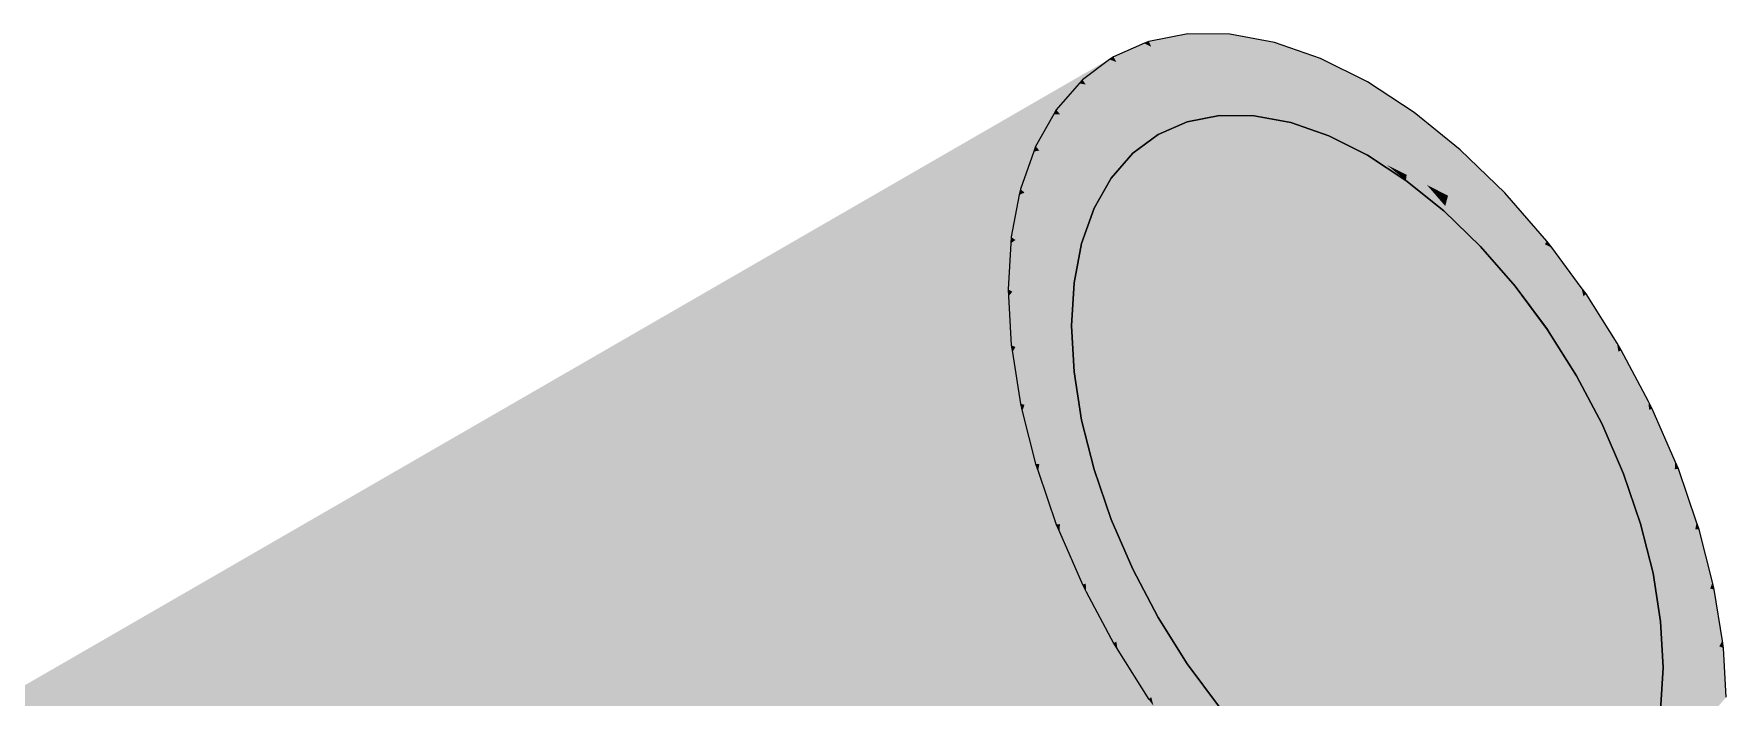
# Model space of a CAD drawing. Extents: x 0 to 1682, y 0 to 1188.
# Drawn here: x 1518.4 to 1603.4, y 832.7 to 866 of the extents above; entities that cross this region are included whole.
import ezdxf

# ---------------------------------------------------------------- set-up
doc = ezdxf.new("R2010")
doc.units = 0
doc.layers.add('SOMBRA', color=8, linetype='CONTINUOUS')
doc.layers.add('VISIBLE', color=7, linetype='CONTINUOUS')

msp = doc.modelspace()

# ---------------------------------------------------------------- linework, layer by layer
at = {"layer": 'SOMBRA', "color": 254}
for points in [[(1576.3271, 866.0357), (1574.366, 865.6549), (1008.6806, 539.0562)], [(1010.6417, 539.4371), (1576.3271, 866.0357), (1008.6806, 539.0562)], [(1578.4425, 866.019), (1576.3271, 866.0357), (1010.6417, 539.4371)], [(1012.757, 539.4203), (1578.4425, 866.019), (1010.6417, 539.4371)], [(1580.6759, 865.6049), (1578.4425, 866.019), (1012.757, 539.4203)], [(1006.7178, 538.1442), (1572.5927, 864.883), (1503.47, 824.9443)], [(1006.7178, 538.1442), (1006.9073, 538.2843), (1572.5927, 864.883)], [(1505.2186, 825.7633), (1572.5927, 864.883), (1006.9073, 538.2843)], [(1008.4645, 538.9622), (1574.366, 865.6549), (1505.2186, 825.7633)], [(1008.4645, 538.9622), (1008.6806, 539.0562), (1574.366, 865.6549)], [(1014.9905, 539.0063), (1580.6759, 865.6049), (1012.757, 539.4203)], [(1582.9892, 864.8007), (1580.6759, 865.6049), (1014.9905, 539.0063)], [(1503.47, 824.9443), (1572.5927, 864.883), (1572.4032, 864.7429)], [(1505.2186, 825.7633), (1574.366, 865.6549), (1574.1499, 865.5608)], [(1505.2186, 825.7633), (1574.1499, 865.5608), (1572.5927, 864.883)], [(1017.3037, 538.202), (1582.9892, 864.8007), (1014.9905, 539.0063)], [(1585.3427, 863.62), (1582.9892, 864.8007), (1017.3037, 538.202)], [(1503.47, 824.9443), (1572.4032, 864.7429), (1571.0376, 863.7332)], [(1005.1925, 536.9508), (1571.0376, 863.7332), (1501.9446, 823.7508)], [(1005.1925, 536.9508), (1005.3522, 537.1346), (1571.0376, 863.7332)], [(1503.47, 824.9443), (1571.0376, 863.7332), (1005.3522, 537.1346)], [(1019.6573, 537.0213), (1585.3427, 863.62), (1017.3037, 538.202)], [(1587.6963, 862.083), (1585.3427, 863.62), (1019.6573, 537.0213)], [(1501.9446, 823.7508), (1571.0376, 863.7332), (1570.8779, 863.5494)], [(1501.9446, 823.7508), (1570.8779, 863.5494), (1569.7272, 862.2253)], [(1003.9147, 535.4024), (1569.7272, 862.2253), (1500.6666, 822.2022)], [(1003.9147, 535.4024), (1004.0418, 535.6266), (1569.7272, 862.2253)], [(1501.9446, 823.7508), (1569.7272, 862.2253), (1004.0418, 535.6266)], [(1022.0108, 535.4844), (1587.6963, 862.083), (1019.6573, 537.0213)], [(1590.0095, 860.2161), (1587.6963, 862.083), (1022.0108, 535.4844)], [(1500.6666, 822.2022), (1569.7272, 862.2253), (1569.6001, 862.001)], [(1500.6666, 822.2022), (1569.6001, 862.001), (1568.684, 860.3849)], [(1002.9062, 533.5254), (1568.684, 860.3849), (1499.6586, 820.3255)], [(1002.9062, 533.5254), (1002.9986, 533.7863), (1568.684, 860.3849)], [(1500.6666, 822.2022), (1568.684, 860.3849), (1002.9986, 533.7863)], [(1024.3241, 533.6175), (1590.0095, 860.2161), (1022.0108, 535.4844)], [(1592.243, 858.0512), (1590.0095, 860.2161), (1024.3241, 533.6175)], [(1499.6586, 820.3255), (1568.684, 860.3849), (1568.5916, 860.124)], [(1499.6586, 820.3255), (1568.5916, 860.124), (1567.9259, 858.2437)], [(1002.1844, 531.352), (1567.9259, 858.2437), (1498.9374, 818.1525)], [(1002.1844, 531.352), (1002.2405, 531.6451), (1567.9259, 858.2437)], [(1499.6586, 820.3255), (1567.9259, 858.2437), (1002.2405, 531.6451)], [(1498.9374, 818.1525), (1567.9259, 858.2437), (1567.8698, 857.9506)], [(1026.5575, 531.4526), (1592.243, 858.0512), (1024.3241, 533.6175)], [(1498.9374, 818.1525), (1567.8698, 857.9506), (1567.4657, 855.8382)], [(1498.9374, 818.1525), (1567.4657, 855.8382), (1001.7803, 529.2396)]]:
    msp.add_solid(points, dxfattribs=at)
at = {"layer": 'SOMBRA', "color": 253}
for points in [[(1574.4941, 865.3881), (1574.366, 865.6549), (1576.3271, 866.0357)], [(1574.4941, 865.3881), (1576.3271, 866.0357), (1577.0821, 864.0898)], [(1577.0821, 864.0898), (1576.3271, 866.0357), (1578.4425, 866.019)], [(1577.0821, 864.0898), (1578.4425, 866.019), (1579.3545, 862.9498)], [(1579.3545, 862.9498), (1578.4425, 866.019), (1580.6759, 865.6049)], [(1572.4032, 864.7429), (1572.5927, 864.883), (1572.7415, 864.6252)], [(1572.7415, 864.6252), (1572.5927, 864.883), (1574.1499, 865.5608)], [(1572.7415, 864.6252), (1574.1499, 865.5608), (1574.4941, 865.3881)], [(1572.7415, 864.6252), (1574.4941, 865.3881), (1575.2852, 863.7409)], [(1574.1499, 865.5608), (1574.366, 865.6549), (1574.4941, 865.3881)], [(1575.2852, 863.7409), (1574.4941, 865.3881), (1577.0821, 864.0898)], [(1579.3545, 862.9498), (1580.6759, 865.6049), (1581.4325, 861.9073)], [(1581.4325, 861.9073), (1580.6759, 865.6049), (1582.9892, 864.8007)], [(1571.2045, 863.4889), (1571.0376, 863.7332), (1572.4032, 864.7429)], [(1571.2045, 863.4889), (1572.4032, 864.7429), (1572.7415, 864.6252)], [(1571.2045, 863.4889), (1572.7415, 864.6252), (1573.6604, 863.0336)], [(1573.6604, 863.0336), (1572.7415, 864.6252), (1575.2852, 863.7409)], [(1575.2852, 863.7409), (1577.0821, 864.0898), (1577.5188, 862.9643)], [(1577.5188, 862.9643), (1577.0821, 864.0898), (1579.3545, 862.9498)], [(1581.4325, 861.9073), (1582.9892, 864.8007), (1583.4045, 860.9181)], [(1583.4045, 860.9181), (1582.9892, 864.8007), (1585.3427, 863.62)], [(1569.9095, 861.9986), (1569.7272, 862.2253), (1570.8779, 863.5494)], [(1569.9095, 861.9986), (1570.8779, 863.5494), (1571.2045, 863.4889)], [(1569.9095, 861.9986), (1571.2045, 863.4889), (1572.2355, 861.9801)], [(1570.8779, 863.5494), (1571.0376, 863.7332), (1571.2045, 863.4889)], [(1572.2355, 861.9801), (1571.2045, 863.4889), (1573.6604, 863.0336)], [(1573.6604, 863.0336), (1575.2852, 863.7409), (1575.8169, 862.6338)], [(1575.8169, 862.6338), (1575.2852, 863.7409), (1577.5188, 862.9643)], [(1583.4045, 860.9181), (1585.3427, 863.62), (1585.3427, 859.9457)], [(1585.3427, 859.9457), (1585.3427, 863.62), (1587.6963, 862.083)], [(1572.2355, 861.9801), (1573.6604, 863.0336), (1574.278, 861.964)], [(1574.278, 861.964), (1573.6604, 863.0336), (1575.8169, 862.6338)], [(1574.278, 861.964), (1575.8169, 862.6338), (1576.1457, 861.9492)], [(1575.8169, 862.6338), (1577.5188, 862.9643), (1577.7888, 862.2683)], [(1576.1457, 861.9492), (1575.8169, 862.6338), (1577.7888, 862.2683)], [(1577.7888, 862.2683), (1577.5188, 862.9643), (1579.5612, 862.2543)], [(1577.5188, 862.9643), (1579.3545, 862.9498), (1579.5612, 862.2543)], [(1579.5612, 862.2543), (1579.3545, 862.9498), (1581.4325, 861.9073)], [(1568.8784, 860.1797), (1568.684, 860.3849), (1569.6001, 862.001)], [(1568.8784, 860.1797), (1569.6001, 862.001), (1569.9095, 861.9986)], [(1568.8784, 860.1797), (1569.9095, 861.9986), (1571.0349, 860.5985)], [(1569.6001, 862.001), (1569.7272, 862.2253), (1569.9095, 861.9986)], [(1571.0349, 860.5985), (1569.9095, 861.9986), (1572.2355, 861.9801)], [(1571.0349, 860.5985), (1572.2355, 861.9801), (1572.9284, 860.9662)], [(1572.9284, 860.9662), (1572.2355, 861.9801), (1574.278, 861.964)], [(1572.9284, 860.9662), (1574.278, 861.964), (1574.6599, 861.3024)], [(1574.6599, 861.3024), (1574.278, 861.964), (1576.1457, 861.9492)], [(1574.6599, 861.3024), (1576.1457, 861.9492), (1576.3031, 861.6215)], [(1574.8427, 860.9858), (1574.6599, 861.3024), (1576.3031, 861.6215)], [(1576.1457, 861.9492), (1577.7888, 862.2683), (1577.9181, 861.9352)], [(1576.3031, 861.6215), (1576.1457, 861.9492), (1577.9181, 861.9352)], [(1577.9181, 861.9352), (1577.7888, 862.2683), (1579.6602, 861.9214)], [(1577.7888, 862.2683), (1579.5612, 862.2543), (1579.6602, 861.9214)], [(1579.6602, 861.9214), (1579.5612, 862.2543), (1581.4994, 861.5804)], [(1579.5612, 862.2543), (1581.4325, 861.9073), (1581.4994, 861.5804)], [(1581.4994, 861.5804), (1581.4325, 861.9073), (1583.4045, 860.9181)], [(1585.3427, 859.9457), (1587.6963, 862.083), (1587.3147, 858.9565)], [(1587.3147, 858.9565), (1587.6963, 862.083), (1590.0095, 860.2161)], [(1571.7913, 859.6576), (1571.0349, 860.5985), (1572.9284, 860.9662)], [(1571.7913, 859.6576), (1572.9284, 860.9662), (1573.3569, 860.3391)], [(1573.3569, 860.3391), (1572.9284, 860.9662), (1574.6599, 861.3024)], [(1573.3569, 860.3391), (1574.6599, 861.3024), (1574.8427, 860.9858)], [(1573.562, 860.039), (1573.3569, 860.3391), (1574.8427, 860.9858)], [(1568.1291, 858.0635), (1567.9259, 858.2437), (1568.5916, 860.124)], [(1568.1291, 858.0635), (1568.5916, 860.124), (1568.8784, 860.1797)], [(1568.1291, 858.0635), (1568.8784, 860.1797), (1570.0791, 858.9123)], [(1568.5916, 860.124), (1568.684, 860.3849), (1568.8784, 860.1797)], [(1570.0791, 858.9123), (1568.8784, 860.1797), (1571.0349, 860.5985)], [(1570.0791, 858.9123), (1571.0349, 860.5985), (1571.7913, 859.6576)], [(1572.259, 859.0756), (1571.7913, 859.6576), (1573.3569, 860.3391)], [(1572.259, 859.0756), (1573.3569, 860.3391), (1573.562, 860.039)], [(1572.4829, 858.7972), (1572.259, 859.0756), (1573.562, 860.039)], [(1585.3427, 859.9457), (1586.3202, 859.4554), (1587.2809, 858.68)], [(1587.3147, 858.9565), (1590.0095, 860.2161), (1589.3927, 857.914)], [(1589.3927, 857.914), (1590.0095, 860.2161), (1592.243, 858.0512)], [(1570.886, 858.0605), (1570.0791, 858.9123), (1571.7913, 859.6576)], [(1570.886, 858.0605), (1571.7913, 859.6576), (1572.259, 859.0756)], [(1571.385, 857.5337), (1570.886, 858.0605), (1572.259, 859.0756)], [(1571.385, 857.5337), (1572.259, 859.0756), (1572.4829, 858.7972)], [(1586.3202, 859.4554), (1587.3147, 858.9565), (1587.2809, 858.68)], [(1587.2809, 858.68), (1587.3147, 858.9565), (1589.186, 857.1426)], [(1587.3147, 858.9565), (1588.3354, 858.4444), (1589.2529, 857.3923)], [(1587.3147, 858.9565), (1589.2529, 857.3923), (1589.186, 857.1426)], [(1567.8698, 857.9506), (1567.9259, 858.2437), (1568.1291, 858.0635)], [(1569.3844, 856.9504), (1568.1291, 858.0635), (1570.0791, 858.9123)], [(1569.3844, 856.9504), (1570.0791, 858.9123), (1570.886, 858.0605)], [(1571.6238, 857.2816), (1571.385, 857.5337), (1572.4829, 858.7972)], [(1588.3354, 858.4444), (1589.3927, 857.914), (1589.2529, 857.3923)], [(1594.3583, 855.6254), (1592.243, 858.0512), (1026.5575, 531.4526)], [(1567.6744, 855.6861), (1567.4657, 855.8382), (1567.8698, 857.9506)], [(1567.6744, 855.6861), (1567.8698, 857.9506), (1568.1291, 858.0635)], [(1567.6744, 855.6861), (1568.1291, 858.0635), (1569.3844, 856.9504)], [(1570.228, 856.2023), (1569.3844, 856.9504), (1570.886, 858.0605)], [(1570.228, 856.2023), (1570.886, 858.0605), (1571.385, 857.5337)], [(1570.7498, 855.7396), (1570.228, 856.2023), (1571.385, 857.5337)], [(1570.7498, 855.7396), (1571.385, 857.5337), (1571.6238, 857.2816)], [(1570.9994, 855.5182), (1570.7498, 855.7396), (1571.6238, 857.2816)], [(1589.186, 857.1426), (1589.2529, 857.3923), (1591.0253, 855.3597)], [(1589.2529, 857.3923), (1589.3927, 857.914), (1591.1242, 855.5784)], [(1589.2529, 857.3923), (1591.1242, 855.5784), (1591.0253, 855.3597)], [(1589.3927, 857.914), (1592.243, 858.0512), (1591.6651, 856.774)], [(1589.3927, 857.914), (1591.3309, 856.0353), (1591.1242, 855.5784)], [(1589.3927, 857.914), (1590.4981, 857.3595), (1591.3309, 856.0353)], [(1590.4981, 857.3595), (1591.6651, 856.774), (1591.3309, 856.0353)], [(1591.6651, 856.774), (1592.243, 858.0512), (1594.3583, 855.6254)], [(1568.9628, 854.7463), (1567.6744, 855.6861), (1569.3844, 856.9504)], [(1568.9628, 854.7463), (1569.3844, 856.9504), (1570.228, 856.2023)], [(1591.3309, 856.0353), (1591.6651, 856.774), (1593.1667, 853.93)], [(1591.6651, 856.774), (1593.6033, 854.5513), (1593.1667, 853.93)], [(1591.6651, 856.774), (1592.9101, 856.1494), (1593.6033, 854.5513)], [(1591.6651, 856.774), (1594.3583, 855.6254), (1594.2531, 855.4757)], [(1001.7615, 528.9193), (1567.4657, 855.8382), (1498.5138, 815.7194)], [(1001.7615, 528.9193), (1001.7803, 529.2396), (1567.4657, 855.8382)], [(1028.6729, 529.0267), (1594.3583, 855.6254), (1026.5575, 531.4526)], [(1097.846, 568.5035), (1594.3583, 855.6254), (1028.6729, 529.0267)], [(1097.846, 568.5035), (1594.5973, 855.303), (1594.3583, 855.6254)], [(1498.5138, 815.7194), (1567.4657, 855.8382), (1567.447, 855.5179)], [(1567.447, 855.5179), (1567.4657, 855.8382), (1567.6744, 855.6861)], [(1567.5219, 853.0882), (1567.447, 855.5179), (1567.6744, 855.6861)], [(1567.5219, 853.0882), (1567.6744, 855.6861), (1568.9628, 854.7463)], [(1569.8287, 854.1148), (1568.9628, 854.7463), (1570.228, 856.2023)], [(1569.8287, 854.1148), (1570.228, 856.2023), (1570.7498, 855.7396)], [(1570.3642, 853.7242), (1569.8287, 854.1148), (1570.7498, 855.7396)], [(1570.3642, 853.7242), (1570.7498, 855.7396), (1570.9994, 855.5182)], [(1591.0253, 855.3597), (1591.1242, 855.5784), (1592.7673, 853.362)], [(1591.1242, 855.5784), (1591.3309, 856.0353), (1592.8966, 853.5458)], [(1591.1242, 855.5784), (1592.8966, 853.5458), (1592.7673, 853.362)], [(1591.3309, 856.0353), (1593.1667, 853.93), (1592.8966, 853.5458)], [(1592.9101, 856.1494), (1594.2531, 855.4757), (1593.6033, 854.5513)], [(1594.2531, 855.4757), (1594.3583, 855.6254), (1594.5973, 855.303)], [(1097.846, 568.5035), (1596.0804, 853.3024), (1594.5973, 855.303)], [(1498.5138, 815.7194), (1567.447, 855.5179), (1567.3115, 853.2096)], [(1567.5219, 853.0882), (1567.3115, 853.2096), (1567.447, 855.5179)], [(1568.8215, 852.3379), (1567.5219, 853.0882), (1568.9628, 854.7463)], [(1568.8215, 852.3379), (1568.9628, 854.7463), (1569.8287, 854.1148)], [(1570.6205, 853.5372), (1570.3642, 853.7242), (1570.9994, 855.5182)], [(1593.6033, 854.5513), (1594.2531, 855.4757), (1595.4002, 852.1275)], [(1594.2531, 855.4757), (1596.1913, 852.8612), (1595.4002, 852.1275)], [(1594.2531, 855.4757), (1594.5973, 855.303), (1596.0804, 853.3024)], [(1594.2531, 855.4757), (1596.0804, 853.3024), (1596.1913, 852.8612)], [(1569.6948, 851.8336), (1568.8215, 852.3379), (1569.8287, 854.1148)], [(1569.6948, 851.8336), (1569.8287, 854.1148), (1570.3642, 853.7242)], [(1592.8966, 853.5458), (1593.1667, 853.93), (1594.5397, 851.3294)], [(1593.1667, 853.93), (1593.6033, 854.5513), (1594.8685, 851.6344)], [(1593.1667, 853.93), (1594.8685, 851.6344), (1594.5397, 851.3294)], [(1593.6033, 854.5513), (1595.4002, 852.1275), (1594.8685, 851.6344)], [(1498.5138, 815.7194), (1567.3115, 853.2096), (1001.6261, 526.611)], [(1001.6449, 526.269), (1001.6261, 526.611), (1567.3115, 853.2096)], [(1001.6449, 526.269), (1567.3115, 853.2096), (1498.3978, 813.0694)], [(1030.395, 526.7038), (1596.3194, 852.9801), (1527.1472, 813.5037)], [(1030.395, 526.7038), (1030.634, 526.3814), (1596.3194, 852.9801)], [(1528.9434, 810.7055), (1596.3194, 852.9801), (1030.634, 526.3814)], [(1097.846, 568.5035), (1527.1472, 813.5037), (1596.0804, 853.3024)], [(1498.3978, 813.0694), (1567.3115, 853.2096), (1567.3303, 852.8676)], [(1527.1472, 813.5037), (1596.3194, 852.9801), (1596.0804, 853.3024)], [(1528.9434, 810.7055), (1597.8766, 850.5041), (1596.3194, 852.9801)], [(1567.3303, 852.8676), (1567.3115, 853.2096), (1567.5219, 853.0882)], [(1567.6744, 850.3142), (1567.3303, 852.8676), (1567.5219, 853.0882)], [(1567.6744, 850.3142), (1567.5219, 853.0882), (1568.8215, 852.3379)], [(1570.235, 851.5218), (1569.6948, 851.8336), (1570.3642, 853.7242)], [(1570.235, 851.5218), (1570.3642, 853.7242), (1570.6205, 853.5372)], [(1570.4935, 851.3725), (1570.235, 851.5218), (1570.6205, 853.5372)], [(1592.7673, 853.362), (1592.8966, 853.5458), (1594.3824, 851.1834)], [(1592.8966, 853.5458), (1594.5397, 851.3294), (1594.3824, 851.1834)], [(1596.0804, 853.3024), (1596.3194, 852.9801), (1596.1913, 852.8612)], [(1596.1913, 852.8612), (1596.3194, 852.9801), (1597.8766, 850.5041)], [(1498.3978, 813.0694), (1567.3303, 852.8676), (1567.4657, 850.4029)], [(1567.6744, 850.3142), (1567.4657, 850.4029), (1567.3303, 852.8676)], [(1568.9628, 849.7662), (1567.6744, 850.3142), (1568.8215, 852.3379)], [(1568.9628, 849.7662), (1568.8215, 852.3379), (1569.6948, 851.8336)], [(1595.4002, 852.1275), (1596.1913, 852.8612), (1597.025, 849.5441)], [(1596.1913, 852.8612), (1597.9439, 850.0746), (1597.025, 849.5441)], [(1596.1913, 852.8612), (1597.8766, 850.5041), (1597.9439, 850.0746)], [(1569.8287, 849.3979), (1568.9628, 849.7662), (1569.6948, 851.8336)], [(1569.8287, 849.3979), (1569.6948, 851.8336), (1570.235, 851.5218)], [(1570.3642, 849.1701), (1569.8287, 849.3979), (1570.235, 851.5218)], [(1570.3642, 849.1701), (1570.235, 851.5218), (1570.4935, 851.3725)], [(1570.6205, 849.0611), (1570.3642, 849.1701), (1570.4935, 851.3725)], [(1594.3824, 851.1834), (1594.5397, 851.3294), (1595.8427, 848.8615)], [(1594.5397, 851.3294), (1594.8685, 851.6344), (1596.0255, 848.967)], [(1594.5397, 851.3294), (1596.0255, 848.967), (1595.8427, 848.8615)], [(1594.8685, 851.6344), (1595.4002, 852.1275), (1596.4074, 849.1875)], [(1594.8685, 851.6344), (1596.4074, 849.1875), (1596.0255, 848.967)], [(1595.4002, 852.1275), (1597.025, 849.5441), (1596.4074, 849.1875)], [(1528.9434, 810.7055), (1598.0927, 850.1605), (1597.8766, 850.5041)], [(1597.8766, 850.5041), (1598.0927, 850.1605), (1597.9439, 850.0746)], [(1498.3978, 813.0694), (1567.4657, 850.4029), (1001.7803, 523.8043)], [(1001.8364, 523.4464), (1001.7803, 523.8043), (1567.4657, 850.4029)], [(1001.8364, 523.4464), (1567.4657, 850.4029), (1498.59, 810.2473)], [(1032.1912, 523.9055), (1598.0927, 850.1605), (1528.9434, 810.7055)], [(1032.1912, 523.9055), (1032.4073, 523.5619), (1598.0927, 850.1605)], [(1530.527, 807.7765), (1598.0927, 850.1605), (1032.4073, 523.5619)], [(1498.59, 810.2473), (1567.4657, 850.4029), (1567.5218, 850.0451)], [(1498.59, 810.2473), (1567.5218, 850.0451), (1567.9259, 847.4661)], [(1530.527, 807.7765), (1599.4583, 847.574), (1598.0927, 850.1605)], [(1567.5218, 850.0451), (1567.4657, 850.4029), (1567.6744, 850.3142)], [(1568.1291, 847.4117), (1567.5218, 850.0451), (1567.6744, 850.3142)], [(1568.1291, 847.4117), (1567.9259, 847.4661), (1567.5218, 850.0451)], [(1568.1291, 847.4117), (1567.6744, 850.3142), (1568.9628, 849.7662)], [(1569.3844, 847.0753), (1568.1291, 847.4117), (1568.9628, 849.7662)], [(1569.3844, 847.0753), (1568.9628, 849.7662), (1569.8287, 849.3979)], [(1597.025, 849.5441), (1597.9439, 850.0746), (1598.4499, 846.8453)], [(1597.9439, 850.0746), (1598.0927, 850.1605), (1599.4583, 847.574)], [(1597.9439, 850.0746), (1599.4809, 847.1635), (1598.4499, 846.8453)], [(1597.9439, 850.0746), (1599.4583, 847.574), (1599.4809, 847.1635)], [(1570.228, 846.8493), (1569.3844, 847.0753), (1569.8287, 849.3979)], [(1570.228, 846.8493), (1569.8287, 849.3979), (1570.3642, 849.1701)], [(1570.7498, 846.7095), (1570.228, 846.8493), (1570.3642, 849.1701)], [(1570.7498, 846.7095), (1570.3642, 849.1701), (1570.6205, 849.0611)], [(1570.9994, 846.6426), (1570.7498, 846.7095), (1570.6205, 849.0611)], [(1595.8427, 848.8615), (1596.0255, 848.967), (1597.1234, 846.4358)], [(1596.0255, 848.967), (1596.4074, 849.1875), (1597.3285, 846.4991)], [(1596.0255, 848.967), (1597.3285, 846.4991), (1597.1234, 846.4358)], [(1596.4074, 849.1875), (1597.025, 849.5441), (1597.757, 846.6314)], [(1596.4074, 849.1875), (1597.757, 846.6314), (1597.3285, 846.4991)], [(1597.025, 849.5441), (1598.4499, 846.8453), (1597.757, 846.6314)], [(1498.59, 810.2473), (1567.9259, 847.4661), (1002.2405, 520.8675)], [(1033.7729, 520.9753), (1599.6478, 847.2151), (1530.527, 807.7765)], [(1033.7729, 520.9753), (1033.9624, 520.6164), (1599.6478, 847.2151)], [(1530.527, 807.7765), (1599.6478, 847.2151), (1599.4583, 847.574)], [(1568.0183, 847.0985), (1567.9259, 847.4661), (1568.1291, 847.4117)], [(1568.8784, 844.4302), (1568.0183, 847.0985), (1568.1291, 847.4117)], [(1568.8784, 844.4302), (1568.684, 844.4495), (1568.0183, 847.0985)], [(1568.8784, 844.4302), (1568.1291, 847.4117), (1569.3844, 847.0753)], [(1570.0791, 844.3113), (1568.8784, 844.4302), (1569.3844, 847.0753)], [(1570.0791, 844.3113), (1569.3844, 847.0753), (1570.228, 846.8493)], [(1598.4499, 846.8453), (1599.4809, 847.1635), (1599.6505, 844.0772)], [(1599.4583, 847.574), (1599.6478, 847.2151), (1599.4809, 847.1635)], [(1599.4809, 847.1635), (1599.6478, 847.2151), (1600.7985, 844.5622)], [(1599.4809, 847.1635), (1600.776, 844.1778), (1599.6505, 844.0772)], [(1599.4809, 847.1635), (1600.7985, 844.5622), (1600.776, 844.1778)], [(1570.886, 844.2314), (1570.0791, 844.3113), (1570.228, 846.8493)], [(1570.886, 844.2314), (1570.228, 846.8493), (1570.7498, 846.7095)], [(1571.385, 844.1819), (1570.886, 844.2314), (1570.7498, 846.7095)], [(1571.385, 844.1819), (1570.7498, 846.7095), (1570.9994, 846.6426)], [(1571.6238, 844.1583), (1571.385, 844.1819), (1570.9994, 846.6426)], [(1597.1234, 846.4358), (1597.3285, 846.4991), (1598.2025, 843.9479)], [(1597.3285, 846.4991), (1597.757, 846.6314), (1598.4264, 843.9679)], [(1597.3285, 846.4991), (1598.4264, 843.9679), (1598.2025, 843.9479)], [(1597.757, 846.6314), (1598.4499, 846.8453), (1598.8942, 844.0097)], [(1597.757, 846.6314), (1598.8942, 844.0097), (1598.4264, 843.9679)], [(1598.4499, 846.8453), (1599.6505, 844.0772), (1598.8942, 844.0097)], [(1600.7985, 844.5622), (1600.9582, 844.194), (1600.776, 844.1778)], [(1568.8112, 844.0784), (1568.684, 844.4495), (1568.8784, 844.4302)], [(1569.9095, 841.4209), (1568.8112, 844.0784), (1568.8784, 844.4302)], [(1569.9095, 841.4209), (1569.7272, 841.4046), (1568.8112, 844.0784)], [(1569.9095, 841.4209), (1568.8784, 844.4302), (1570.0791, 844.3113)], [(1571.0349, 841.5214), (1569.9095, 841.4209), (1570.0791, 844.3113)], [(1571.0349, 841.5214), (1570.0791, 844.3113), (1570.886, 844.2314)], [(1571.7913, 841.5889), (1571.0349, 841.5214), (1570.886, 844.2314)], [(1571.7913, 841.5889), (1570.886, 844.2314), (1571.385, 844.1819)], [(1572.259, 841.6307), (1571.7913, 841.5889), (1571.385, 844.1819)], [(1572.259, 841.6307), (1571.385, 844.1819), (1571.6238, 844.1583)], [(1572.4829, 841.6507), (1572.259, 841.6307), (1571.6238, 844.1583)], [(1598.2025, 843.9479), (1598.4264, 843.9679), (1599.0616, 841.4404)], [(1598.4264, 843.9679), (1598.8942, 844.0097), (1599.3004, 841.4167)], [(1598.4264, 843.9679), (1599.3004, 841.4167), (1599.0616, 841.4404)], [(1598.8942, 844.0097), (1599.6505, 844.0772), (1599.7995, 841.3673)], [(1598.8942, 844.0097), (1599.7995, 841.3673), (1599.3004, 841.4167)], [(1599.6505, 844.0772), (1600.776, 844.1778), (1600.6063, 841.2873)], [(1599.6505, 844.0772), (1600.6063, 841.2873), (1599.7995, 841.3673)], [(1600.776, 844.1778), (1601.807, 841.1684), (1600.6063, 841.2873)], [(1600.776, 844.1778), (1600.9582, 844.194), (1601.8743, 841.5202)], [(1600.776, 844.1778), (1601.8743, 841.5202), (1601.807, 841.1684)], [(1569.8869, 841.0365), (1569.7272, 841.4046), (1569.9095, 841.4209)], [(1571.2045, 838.4351), (1569.8869, 841.0365), (1569.9095, 841.4209)], [(1571.2045, 838.4351), (1569.9095, 841.4209), (1571.0349, 841.5214)], [(1572.2355, 838.7534), (1571.0349, 841.5214), (1571.7913, 841.5889)], [(1572.2355, 838.7534), (1571.2045, 838.4351), (1571.0349, 841.5214)], [(1572.9284, 838.9672), (1571.7913, 841.5889), (1572.259, 841.6307)], [(1572.9284, 838.9672), (1572.2355, 838.7534), (1571.7913, 841.5889)], [(1573.3569, 839.0995), (1572.259, 841.6307), (1572.4829, 841.6507)], [(1573.3569, 839.0995), (1572.9284, 838.9672), (1572.259, 841.6307)], [(1573.562, 839.1628), (1573.3569, 839.0995), (1572.4829, 841.6507)], [(1599.0616, 841.4404), (1599.3004, 841.4167), (1599.686, 838.956)], [(1599.3004, 841.4167), (1599.9357, 838.8891), (1599.686, 838.956)], [(1599.3004, 841.4167), (1599.7995, 841.3673), (1599.9357, 838.8891)], [(1599.7995, 841.3673), (1600.4574, 838.7493), (1599.9357, 838.8891)], [(1599.7995, 841.3673), (1600.6063, 841.2873), (1600.4574, 838.7493)], [(1600.6063, 841.2873), (1601.301, 838.5233), (1600.4574, 838.7493)], [(1600.6063, 841.2873), (1601.807, 841.1684), (1601.301, 838.5233)], [(1601.807, 841.1684), (1602.5563, 838.187), (1601.301, 838.5233)], [(1601.8743, 841.5202), (1602.0014, 841.1491), (1601.807, 841.1684)], [(1601.807, 841.1684), (1602.6672, 838.5001), (1602.5563, 838.187)], [(1601.807, 841.1684), (1602.0014, 841.1491), (1602.6672, 838.5001)], [(1571.2045, 838.4351), (1571.0376, 838.3836), (1569.8869, 841.0365)], [(1009.1505, 510.1513), (1573.562, 839.1628), (1007.8766, 512.5642)], [(1009.1505, 510.1513), (1573.5628, 839.1613), (1573.562, 839.1628)], [(1573.5628, 839.1613), (1009.1505, 510.1513), (1009.1573, 510.1385)], [(1573.5628, 839.1613), (1009.1573, 510.1385), (1574.8427, 836.7371)], [(1600.0647, 836.539), (1034.0006, 512.3574), (1599.686, 838.956)], [(1572.7415, 835.524), (1571.2045, 838.4351), (1572.2355, 838.7534)], [(1573.6604, 836.0545), (1572.2355, 838.7534), (1572.9284, 838.9672)], [(1573.6604, 836.0545), (1572.7415, 835.524), (1572.2355, 838.7534)], [(1574.278, 836.4111), (1572.9284, 838.9672), (1573.3569, 839.0995)], [(1574.278, 836.4111), (1573.6604, 836.0545), (1572.9284, 838.9672)], [(1574.6599, 836.6316), (1573.3569, 839.0995), (1573.562, 839.1628)], [(1574.6599, 836.6316), (1574.278, 836.4111), (1573.3569, 839.0995)], [(1574.8427, 836.7371), (1574.6599, 836.6316), (1573.562, 839.1628)], [(1599.686, 838.956), (1599.9357, 838.8891), (1600.0649, 836.5375)], [(1599.9357, 838.8891), (1600.3212, 836.4285), (1600.0649, 836.5375)], [(1599.9357, 838.8891), (1600.4574, 838.7493), (1600.3212, 836.4285)], [(1600.4574, 838.7493), (1600.8567, 836.2007), (1600.3212, 836.4285)], [(1600.4574, 838.7493), (1601.301, 838.5233), (1600.8567, 836.2007)], [(1571.2271, 838.0247), (1571.0376, 838.3836), (1571.2045, 838.4351)], [(1572.7415, 835.524), (1571.2271, 838.0247), (1571.2045, 838.4351)], [(1572.7415, 835.524), (1572.5927, 835.4381), (1571.2271, 838.0247)], [(1601.301, 838.5233), (1601.7226, 835.8324), (1600.8567, 836.2007)], [(1601.301, 838.5233), (1602.5563, 838.187), (1601.7226, 835.8324)], [(1602.5563, 838.187), (1603.011, 835.2844), (1601.7226, 835.8324)], [(1602.6672, 838.5001), (1602.7595, 838.1325), (1602.5563, 838.187)], [(1602.5563, 838.187), (1603.1636, 835.5536), (1603.011, 835.2844)], [(1602.5563, 838.187), (1602.7595, 838.1325), (1603.1636, 835.5536)], [(1010.6099, 507.8288), (1574.8427, 836.7371), (1009.1573, 510.1385)], [(1010.6099, 507.8288), (1574.8436, 836.7357), (1574.8427, 836.7371)], [(1574.8436, 836.7357), (1010.6099, 507.8288), (1010.6176, 507.8166)], [(1574.8436, 836.7357), (1010.6176, 507.8166), (1576.3031, 834.4152)], [(1600.0647, 836.539), (1034.0026, 512.3447), (1034.0006, 512.3574)], [(1034.0026, 512.3447), (1600.0647, 836.539), (1600.0649, 836.5375)], [(1034.0026, 512.3447), (1600.0649, 836.5375), (1034.3795, 509.9389)], [(1600.1919, 834.2275), (1034.3795, 509.9389), (1600.0649, 836.5375)], [(1574.4941, 832.7374), (1572.7415, 835.524), (1573.6604, 836.0545)], [(1575.2852, 833.4711), (1573.6604, 836.0545), (1574.278, 836.4111)], [(1575.2852, 833.4711), (1574.4941, 832.7374), (1573.6604, 836.0545)], [(1575.8169, 833.9643), (1574.278, 836.4111), (1574.6599, 836.6316)], [(1575.8169, 833.9643), (1575.2852, 833.4711), (1574.278, 836.4111)], [(1576.1457, 834.2692), (1574.6599, 836.6316), (1574.8427, 836.7371)], [(1576.1457, 834.2692), (1575.8169, 833.9643), (1574.6599, 836.6316)], [(1576.3031, 834.4152), (1576.1457, 834.2692), (1574.8427, 836.7371)], [(1600.0649, 836.5375), (1600.3212, 836.4285), (1600.192, 834.2261)], [(1600.3212, 836.4285), (1600.4505, 834.0769), (1600.192, 834.2261)], [(1600.3212, 836.4285), (1600.8567, 836.2007), (1600.4505, 834.0769)], [(1600.8567, 836.2007), (1600.9906, 833.765), (1600.4505, 834.0769)], [(1600.8567, 836.2007), (1601.7226, 835.8324), (1600.9906, 833.765)], [(1572.8088, 835.0945), (1572.5927, 835.4381), (1572.7415, 835.524)], [(1574.4941, 832.7374), (1572.8088, 835.0945), (1572.7415, 835.524)], [(1601.7226, 835.8324), (1601.864, 833.2608), (1600.9906, 833.765)], [(1601.7226, 835.8324), (1603.011, 835.2844), (1601.864, 833.2608)], [(1603.011, 835.2844), (1603.1635, 832.5105), (1601.864, 833.2608)], [(1603.1636, 835.5536), (1603.2197, 835.1957), (1603.011, 835.2844)], [(1603.011, 835.2844), (1603.3551, 832.731), (1603.1635, 832.5105)], [(1603.011, 835.2844), (1603.2197, 835.1957), (1603.3551, 832.731)], [(1012.2241, 505.6495), (1576.3031, 834.4152), (1010.6176, 507.8166)], [(1012.2241, 505.6495), (1576.3041, 834.4138), (1576.3031, 834.4152)], [(1576.3041, 834.4138), (1012.2241, 505.6495), (1012.2327, 505.638)], [(1576.3041, 834.4138), (1012.2327, 505.638), (1577.9181, 832.2367)], [(1574.4941, 832.7374), (1574.366, 832.6186), (1572.8088, 835.0945)], [(1577.7888, 832.0528), (1576.1457, 834.2692), (1576.3031, 834.4152)], [(1577.9181, 832.2367), (1577.7888, 832.0528), (1576.3031, 834.4152)], [(1600.1919, 834.2275), (1034.3802, 509.9267), (1034.3795, 509.9389)], [(1034.3802, 509.9267), (1600.1919, 834.2275), (1600.192, 834.2261)], [(1034.3802, 509.9267), (1600.192, 834.2261), (1034.5065, 507.6275)], [(1600.065, 832.0627), (1034.5065, 507.6275), (1600.192, 834.2261)], [(1576.4323, 830.1229), (1574.4941, 832.7374), (1575.2852, 833.4711)], [(1577.0821, 831.0473), (1575.2852, 833.4711), (1575.8169, 833.9643)], [(1577.0821, 831.0473), (1576.4323, 830.1229), (1575.2852, 833.4711)], [(1577.5188, 831.6686), (1575.8169, 833.9643), (1576.1457, 834.2692)], [(1577.5188, 831.6686), (1577.0821, 831.0473), (1575.8169, 833.9643)], [(1577.7888, 832.0528), (1577.5188, 831.6686), (1576.1457, 834.2692)], [(1600.192, 834.2261), (1600.4505, 834.0769), (1600.0649, 832.0614)], [(1600.4505, 834.0769), (1600.3212, 831.8745), (1600.0649, 832.0614)], [(1600.4505, 834.0769), (1600.9906, 833.765), (1600.3212, 831.8745)], [(1600.9906, 833.765), (1600.8567, 831.4839), (1600.3212, 831.8745)], [(1600.9906, 833.765), (1601.864, 833.2608), (1600.8567, 831.4839)], [(1574.605, 832.2962), (1574.366, 832.6186), (1574.4941, 832.7374)], [(1576.4323, 830.1229), (1574.605, 832.2962), (1574.4941, 832.7374)], [(1601.864, 833.2608), (1601.7226, 830.8523), (1600.8567, 831.4839)], [(1601.864, 833.2608), (1603.1635, 832.5105), (1601.7226, 830.8523)]]:
    msp.add_solid(points, dxfattribs=at)
at = {"layer": 'SOMBRA', "color": 252}
for points in [[(1576.3022, 861.6211), (1009.1573, 534.3872), (1574.8427, 860.9858)], [(1576.3022, 861.6211), (1009.165, 534.3906), (1009.1573, 534.3872)], [(1009.165, 534.3906), (1576.3022, 861.6211), (1576.3031, 861.6215)], [(1009.165, 534.3906), (1576.3031, 861.6215), (1010.6176, 535.0229)], [(1577.9171, 861.935), (1010.6176, 535.0229), (1576.3031, 861.6215)], [(1577.9171, 861.935), (1010.6262, 535.0246), (1010.6176, 535.0229)], [(1010.6262, 535.0246), (1577.9171, 861.935), (1577.9181, 861.9352)], [(1010.6262, 535.0246), (1577.9181, 861.9352), (1012.2327, 535.3365)], [(1579.6591, 861.9214), (1012.2327, 535.3365), (1577.9181, 861.9352)], [(1579.6591, 861.9214), (1012.2419, 535.3365), (1012.2327, 535.3365)], [(1012.2419, 535.3365), (1579.6591, 861.9214), (1579.6602, 861.9214)], [(1012.2419, 535.3365), (1579.6602, 861.9214), (1013.9747, 535.3227)], [(1581.4983, 861.5806), (1013.9747, 535.3227), (1579.6602, 861.9214)], [(1581.4983, 861.5806), (1013.9844, 535.3209), (1013.9747, 535.3227)], [(1013.9844, 535.3209), (1581.4983, 861.5806), (1581.4994, 861.5804)], [(1013.9844, 535.3209), (1581.4994, 861.5804), (1015.814, 534.9818)], [(1583.4033, 860.9185), (1015.814, 534.9818), (1581.4994, 861.5804)], [(1574.8419, 860.9853), (1007.8766, 533.4404), (1573.562, 860.039)], [(1574.8419, 860.9853), (1007.8833, 533.4453), (1007.8766, 533.4404)], [(1007.8833, 533.4453), (1574.8419, 860.9853), (1574.8427, 860.9858)], [(1007.8833, 533.4453), (1574.8427, 860.9858), (1009.1573, 534.3872)], [(1583.4033, 860.9185), (1015.8241, 534.9783), (1015.814, 534.9818)], [(1015.8241, 534.9783), (1583.4033, 860.9185), (1583.4045, 860.9181)], [(1015.8241, 534.9783), (1583.4045, 860.9181), (1017.7191, 534.3195)], [(1585.3415, 859.9463), (1017.7191, 534.3195), (1583.4045, 860.9181)], [(1573.5613, 860.0382), (1006.7975, 532.1985), (1572.4829, 858.7972)], [(1573.5613, 860.0382), (1006.8032, 532.2051), (1006.7975, 532.1985)], [(1006.8032, 532.2051), (1573.5613, 860.0382), (1573.562, 860.039)], [(1006.8032, 532.2051), (1573.562, 860.039), (1007.8766, 533.4404)], [(1585.3415, 859.9463), (1017.7293, 534.3143), (1017.7191, 534.3195)], [(1017.7293, 534.3143), (1585.3415, 859.9463), (1585.3427, 859.9457)], [(1017.7293, 534.3143), (1585.3427, 859.9457), (1019.6573, 533.3471)], [(1587.2797, 858.6808), (1019.6573, 533.3471), (1585.3427, 859.9457)], [(1572.4824, 858.7962), (1005.9384, 530.683), (1571.6238, 857.2816)], [(1572.4824, 858.7962), (1005.9429, 530.6909), (1005.9384, 530.683)], [(1005.9429, 530.6909), (1572.4824, 858.7962), (1572.4829, 858.7972)], [(1005.9429, 530.6909), (1572.4829, 858.7972), (1006.7975, 532.1985)], [(1587.2797, 858.6808), (1019.6675, 533.3404), (1019.6573, 533.3471)], [(1019.6675, 533.3404), (1587.2797, 858.6808), (1587.2809, 858.68)], [(1019.6675, 533.3404), (1587.2809, 858.68), (1021.5955, 532.0814)], [(1589.1848, 857.1435), (1021.5955, 532.0814), (1587.2809, 858.68)], [(1571.6234, 857.2805), (1005.314, 528.9196), (1570.9994, 855.5182)], [(1571.6234, 857.2805), (1005.3173, 528.9289), (1005.314, 528.9196)], [(1005.3173, 528.9289), (1571.6234, 857.2805), (1571.6238, 857.2816)], [(1005.3173, 528.9289), (1571.6238, 857.2816), (1005.9384, 530.683)], [(1589.1848, 857.1435), (1021.6056, 532.0733), (1021.5955, 532.0814)], [(1021.6056, 532.0733), (1589.1848, 857.1435), (1589.186, 857.1426)], [(1021.6056, 532.0733), (1589.186, 857.1426), (1023.5006, 530.544)], [(1591.0241, 855.3608), (1023.5006, 530.544), (1589.186, 857.1426)], [(1570.9992, 855.517), (1004.9351, 526.9386), (1570.6205, 853.5372)], [(1570.9992, 855.517), (1004.9371, 526.9491), (1004.9351, 526.9386)], [(1004.9371, 526.9491), (1570.9992, 855.517), (1570.9994, 855.5182)], [(1004.9371, 526.9491), (1570.9994, 855.5182), (1005.314, 528.9196)], [(1591.0241, 855.3608), (1023.5103, 530.5345), (1023.5006, 530.544)], [(1023.5103, 530.5345), (1591.0241, 855.3608), (1591.0253, 855.3597)], [(1023.5103, 530.5345), (1591.0253, 855.3597), (1025.3398, 528.7611)], [(1592.7663, 853.3632), (1025.3398, 528.7611), (1591.0253, 855.3597)], [(1570.6204, 853.5359), (1004.808, 524.7739), (1570.4935, 851.3725)], [(1570.6204, 853.5359), (1004.8087, 524.7853), (1004.808, 524.7739)], [(1004.8087, 524.7853), (1570.6204, 853.5359), (1570.6205, 853.5372)], [(1004.8087, 524.7853), (1570.6205, 853.5372), (1004.9351, 526.9386)], [(1592.7663, 853.3632), (1025.349, 528.7506), (1025.3398, 528.7611)], [(1025.349, 528.7506), (1592.7663, 853.3632), (1592.7673, 853.362)], [(1025.349, 528.7506), (1592.7673, 853.362), (1027.0819, 526.7633)], [(1594.3814, 851.1848), (1027.0819, 526.7633), (1592.7673, 853.362)], [(1004.9344, 522.4747), (1570.4935, 851.3725), (1004.808, 524.7739)], [(1004.9344, 522.4747), (1570.4935, 851.3711), (1570.4935, 851.3725)], [(1570.4935, 851.3711), (1004.9344, 522.4747), (1004.9351, 522.4625)], [(1570.4935, 851.3711), (1004.9351, 522.4625), (1570.6205, 849.0611)], [(1594.3814, 851.1848), (1027.0904, 526.7518), (1027.0819, 526.7633)], [(1027.0904, 526.7518), (1594.3814, 851.1848), (1594.3824, 851.1834)], [(1027.0904, 526.7518), (1594.3824, 851.1834), (1028.6969, 524.5848)], [(1595.8418, 848.8629), (1028.6969, 524.5848), (1594.3824, 851.1834)], [(1005.312, 520.0567), (1570.6205, 849.0611), (1004.9351, 522.4625)], [(1005.312, 520.0567), (1570.6207, 849.0596), (1570.6205, 849.0611)], [(1570.6207, 849.0596), (1005.312, 520.0567), (1005.314, 520.044)], [(1570.6207, 849.0596), (1005.314, 520.044), (1570.9994, 846.6426)], [(1595.8418, 848.8629), (1028.7046, 524.5726), (1028.6969, 524.5848)], [(1028.7046, 524.5726), (1595.8418, 848.8629), (1595.8427, 848.8615)], [(1028.7046, 524.5726), (1595.8427, 848.8615), (1030.1573, 522.2629)], [(1597.1226, 846.4373), (1030.1573, 522.2629), (1595.8427, 848.8615)], [(1002.3328, 520.4999), (1002.2405, 520.8675), (1567.9259, 847.4661)], [(1002.3328, 520.4999), (1567.9259, 847.4661), (1499.0862, 807.3006)], [(1531.8644, 804.763), (1599.6478, 847.2151), (1033.9624, 520.6164)], [(1499.0862, 807.3006), (1567.9259, 847.4661), (1568.0183, 847.0985)], [(1499.0862, 807.3006), (1568.0183, 847.0985), (1568.684, 844.4495)], [(1531.8644, 804.763), (1600.7985, 844.5622), (1599.6478, 847.2151)], [(1005.9351, 517.5728), (1570.9994, 846.6426), (1005.314, 520.044)], [(1005.9351, 517.5728), (1570.9998, 846.641), (1570.9994, 846.6426)], [(1570.9998, 846.641), (1005.9351, 517.5728), (1005.9384, 517.5596)], [(1570.9998, 846.641), (1005.9384, 517.5596), (1571.6238, 844.1583)], [(1597.1226, 846.4373), (1030.164, 522.2501), (1030.1573, 522.2629)], [(1030.164, 522.2501), (1597.1226, 846.4373), (1597.1234, 846.4358)], [(1030.164, 522.2501), (1597.1234, 846.4358), (1031.438, 519.8372)], [(1598.2019, 843.9495), (1031.438, 519.8372), (1597.1234, 846.4358)], [(1531.8644, 804.763), (1600.9582, 844.194), (1600.7985, 844.5622)], [(1499.0862, 807.3006), (1568.684, 844.4495), (1002.9986, 517.8509)], [(1003.1257, 517.4798), (1002.9986, 517.8509), (1568.684, 844.4495)], [(1003.1257, 517.4798), (1568.684, 844.4495), (1499.8794, 804.2807)], [(1006.7929, 515.0653), (1571.6238, 844.1583), (1005.9384, 517.5596)], [(1006.7929, 515.0653), (1571.6243, 844.1567), (1571.6238, 844.1583)], [(1571.6243, 844.1567), (1006.7929, 515.0653), (1006.7975, 515.0521)], [(1571.6243, 844.1567), (1006.7975, 515.0521), (1572.4829, 841.6507)], [(1598.2019, 843.9495), (1031.4437, 519.8241), (1031.438, 519.8372)], [(1031.4437, 519.8241), (1598.2019, 843.9495), (1598.2025, 843.9479)], [(1031.4437, 519.8241), (1598.2025, 843.9479), (1032.5171, 517.3493)], [(1599.0611, 841.4419), (1032.5171, 517.3493), (1598.2025, 843.9479)], [(1035.1131, 517.9635), (1600.9582, 844.194), (1531.8644, 804.763)], [(1035.1131, 517.9635), (1035.2728, 517.5954), (1600.9582, 844.194)], [(1532.9425, 801.7224), (1600.9582, 844.194), (1035.2728, 517.5954)], [(1499.8794, 804.2807), (1568.684, 844.4495), (1568.8112, 844.0784)], [(1499.8794, 804.2807), (1568.8112, 844.0784), (1569.7272, 841.4046)], [(1532.9425, 801.7224), (1601.8743, 841.5202), (1600.9582, 844.194)], [(1499.8794, 804.2807), (1569.7272, 841.4046), (1004.0418, 514.806)], [(1004.2015, 514.4378), (1004.0418, 514.806), (1569.7272, 841.4046)], [(1004.2015, 514.4378), (1569.7272, 841.4046), (1500.9528, 801.2373)], [(1007.8709, 512.5773), (1572.4829, 841.6507), (1006.7975, 515.0521)], [(1007.8709, 512.5773), (1572.4836, 841.6492), (1572.4829, 841.6507)], [(1572.4836, 841.6492), (1007.8709, 512.5773), (1007.8766, 512.5642)], [(1572.4836, 841.6492), (1007.8766, 512.5642), (1573.562, 839.1628)], [(1599.0611, 841.4419), (1032.5216, 517.3361), (1032.5171, 517.3493)], [(1032.5216, 517.3361), (1599.0611, 841.4419), (1599.0616, 841.4404)], [(1032.5216, 517.3361), (1599.0616, 841.4404), (1033.3762, 514.8417)], [(1599.6856, 838.9576), (1033.3762, 514.8417), (1599.0616, 841.4404)], [(1036.1888, 514.9216), (1602.0014, 841.1491), (1532.9425, 801.7224)], [(1036.1888, 514.9216), (1036.316, 514.5505), (1602.0014, 841.1491)], [(1533.735, 798.7021), (1602.0014, 841.1491), (1036.316, 514.5505)], [(1500.9528, 801.2373), (1569.7272, 841.4046), (1569.8869, 841.0365)], [(1532.9425, 801.7224), (1602.0014, 841.1491), (1601.8743, 841.5202)], [(1533.735, 798.7021), (1602.6672, 838.5001), (1602.0014, 841.1491)], [(1500.9528, 801.2373), (1569.8869, 841.0365), (1571.0376, 838.3836)], [(1599.6856, 838.9576), (1033.3795, 514.8286), (1033.3762, 514.8417)], [(1033.3795, 514.8286), (1599.6856, 838.9576), (1599.686, 838.956)], [(1033.3795, 514.8286), (1599.686, 838.956), (1034.0006, 512.3574)], [(1500.9528, 801.2373), (1571.0376, 838.3836), (1005.3522, 511.7849)], [(1005.5417, 511.426), (1005.3522, 511.7849), (1571.0376, 838.3836)], [(1005.5417, 511.426), (1571.0376, 838.3836), (1502.2958, 798.2271)], [(1036.9817, 511.9015), (1602.7595, 838.1325), (1533.735, 798.7021)], [(1036.9817, 511.9015), (1037.0741, 511.5339), (1602.7595, 838.1325)], [(1534.2318, 795.7557), (1602.7595, 838.1325), (1037.0741, 511.5339)], [(1502.2958, 798.2271), (1571.0376, 838.3836), (1571.2271, 838.0247)], [(1502.2958, 798.2271), (1571.2271, 838.0247), (1572.5927, 835.4381)], [(1533.735, 798.7021), (1602.7595, 838.1325), (1602.6672, 838.5001)], [(1534.2318, 795.7557), (1603.1636, 835.5536), (1602.7595, 838.1325)], [(1502.2958, 798.2271), (1572.5927, 835.4381), (1006.9073, 508.8395)], [(1007.1234, 508.4959), (1006.9073, 508.8395), (1572.5927, 835.4381)], [(1007.1234, 508.4959), (1572.5927, 835.4381), (1503.8756, 795.2959)], [(1037.4782, 508.9549), (1603.2197, 835.1957), (1534.2318, 795.7557)], [(1037.4782, 508.9549), (1037.5343, 508.5971), (1603.2197, 835.1957)], [(1534.4226, 792.9328), (1603.2197, 835.1957), (1037.5343, 508.5971)], [(1503.8756, 795.2959), (1572.5927, 835.4381), (1572.8088, 835.0945)], [(1534.2318, 795.7557), (1603.2197, 835.1957), (1603.1636, 835.5536)], [(1534.4226, 792.9328), (1603.3551, 832.731), (1603.2197, 835.1957)], [(1503.8756, 795.2959), (1572.8088, 835.0945), (1574.366, 832.6186)]]:
    msp.add_solid(points, dxfattribs=at)
at = {"layer": 'VISIBLE'}
for p, q in [((1576.3271, 866.0357), (1574.366, 865.6549)), ((1578.4425, 866.019), (1576.3271, 866.0357)), ((1580.6759, 865.6049), (1578.4425, 866.019)), ((1572.5927, 864.883), (1572.4032, 864.7429)), ((1574.1499, 865.5608), (1572.5927, 864.883)), ((1574.366, 865.6549), (1574.1499, 865.5608)), ((1582.9892, 864.8007), (1580.6759, 865.6049)), ((1572.4032, 864.7429), (1571.0376, 863.7332)), ((1585.3427, 863.62), (1582.9892, 864.8007)), ((1570.8779, 863.5494), (1569.7272, 862.2253)), ((1571.0376, 863.7332), (1570.8779, 863.5494)), ((1587.6963, 862.083), (1585.3427, 863.62)), ((1569.6001, 862.001), (1568.684, 860.3849)), ((1569.7272, 862.2253), (1569.6001, 862.001)), ((1576.3031, 861.6215), (1574.8427, 860.9858)), ((1574.8427, 860.9858), (1576.3022, 861.6211)), ((1576.3022, 861.6211), (1576.3031, 861.6215)), ((1577.9181, 861.9352), (1576.3031, 861.6215)), ((1576.3031, 861.6215), (1577.9171, 861.935)), ((1577.9171, 861.935), (1577.9181, 861.9352)), ((1579.6602, 861.9214), (1577.9181, 861.9352)), ((1577.9181, 861.9352), (1579.6591, 861.9214)), ((1579.6591, 861.9214), (1579.6602, 861.9214)), ((1581.4994, 861.5804), (1579.6602, 861.9214)), ((1579.6602, 861.9214), (1581.4983, 861.5806)), ((1581.4983, 861.5806), (1581.4994, 861.5804)), ((1583.4045, 860.9181), (1581.4994, 861.5804)), ((1581.4994, 861.5804), (1583.4033, 860.9185)), ((1590.0095, 860.2161), (1587.6963, 862.083)), ((1574.8427, 860.9858), (1573.562, 860.039)), ((1573.562, 860.039), (1574.8419, 860.9853)), ((1574.8419, 860.9853), (1574.8427, 860.9858)), ((1583.4033, 860.9185), (1583.4045, 860.9181)), ((1585.3427, 859.9457), (1583.4045, 860.9181)), ((1583.4045, 860.9181), (1585.3415, 859.9463)), ((1568.5916, 860.124), (1567.9259, 858.2437)), ((1568.684, 860.3849), (1568.5916, 860.124)), ((1573.562, 860.039), (1572.4829, 858.7972)), ((1572.4829, 858.7972), (1573.5613, 860.0382)), ((1573.5613, 860.0382), (1573.562, 860.039)), ((1585.3415, 859.9463), (1585.3427, 859.9457)), ((1587.2809, 858.68), (1585.3427, 859.9457)), ((1585.3427, 859.9457), (1587.2797, 858.6808)), ((1592.243, 858.0512), (1590.0095, 860.2161)), ((1567.9259, 858.2437), (1567.8698, 857.9506)), ((1572.4829, 858.7972), (1571.6238, 857.2816)), ((1571.6238, 857.2816), (1572.4824, 858.7962)), ((1572.4824, 858.7962), (1572.4829, 858.7972)), ((1587.2797, 858.6808), (1587.2809, 858.68)), ((1589.186, 857.1426), (1587.2809, 858.68)), ((1587.2809, 858.68), (1589.1848, 857.1435)), ((1567.8698, 857.9506), (1567.4657, 855.8382)), ((1571.6238, 857.2816), (1570.9994, 855.5182)), ((1570.9994, 855.5182), (1571.6234, 857.2805)), ((1571.6234, 857.2805), (1571.6238, 857.2816)), ((1594.3583, 855.6254), (1592.243, 858.0512)), ((1589.1848, 857.1435), (1589.186, 857.1426)), ((1591.0253, 855.3597), (1589.186, 857.1426)), ((1589.186, 857.1426), (1591.0241, 855.3608)), ((1567.4657, 855.8382), (1567.447, 855.5179)), ((1594.5973, 855.303), (1594.3583, 855.6254)), ((1567.447, 855.5179), (1567.3115, 853.2096)), ((1570.9994, 855.5182), (1570.6205, 853.5372)), ((1570.6205, 853.5372), (1570.9992, 855.517)), ((1570.9992, 855.517), (1570.9994, 855.5182)), ((1591.0241, 855.3608), (1591.0253, 855.3597)), ((1592.7673, 853.362), (1591.0253, 855.3597)), ((1591.0253, 855.3597), (1592.7663, 853.3632)), ((1596.0804, 853.3024), (1594.5973, 855.303)), ((1567.3115, 853.2096), (1567.3303, 852.8676)), ((1570.6205, 853.5372), (1570.4935, 851.3725)), ((1570.4935, 851.3725), (1570.6204, 853.5359)), ((1570.6204, 853.5359), (1570.6205, 853.5372)), ((1592.7663, 853.3632), (1592.7673, 853.362)), ((1594.3824, 851.1834), (1592.7673, 853.362)), ((1592.7673, 853.362), (1594.3814, 851.1848)), ((1596.3194, 852.9801), (1596.0804, 853.3024)), ((1597.8766, 850.5041), (1596.3194, 852.9801)), ((1567.3303, 852.8676), (1567.4657, 850.4029)), ((1570.4935, 851.3725), (1570.6205, 849.0611)), ((1570.4935, 851.3711), (1570.4935, 851.3725)), ((1570.6205, 849.0611), (1570.4935, 851.3711)), ((1594.3814, 851.1848), (1594.3824, 851.1834)), ((1595.8427, 848.8615), (1594.3824, 851.1834)), ((1594.3824, 851.1834), (1595.8418, 848.8629)), ((1598.0927, 850.1605), (1597.8766, 850.5041)), ((1567.4657, 850.4029), (1567.5218, 850.0451)), ((1567.5218, 850.0451), (1567.9259, 847.4661)), ((1599.4583, 847.574), (1598.0927, 850.1605)), ((1570.6205, 849.0611), (1570.9994, 846.6426)), ((1570.6207, 849.0596), (1570.6205, 849.0611)), ((1570.9994, 846.6426), (1570.6207, 849.0596)), ((1595.8418, 848.8629), (1595.8427, 848.8615)), ((1597.1234, 846.4358), (1595.8427, 848.8615)), ((1595.8427, 848.8615), (1597.1226, 846.4373)), ((1567.9259, 847.4661), (1568.0183, 847.0985)), ((1568.0183, 847.0985), (1568.684, 844.4495)), ((1599.6478, 847.2151), (1599.4583, 847.574)), ((1600.7985, 844.5622), (1599.6478, 847.2151)), ((1570.9994, 846.6426), (1571.6238, 844.1583)), ((1570.9998, 846.641), (1570.9994, 846.6426)), ((1571.6238, 844.1583), (1570.9998, 846.641)), ((1597.1226, 846.4373), (1597.1234, 846.4358)), ((1598.2025, 843.9479), (1597.1234, 846.4358)), ((1597.1234, 846.4358), (1598.2019, 843.9495)), ((1600.9582, 844.194), (1600.7985, 844.5622)), ((1568.684, 844.4495), (1568.8112, 844.0784)), ((1568.8112, 844.0784), (1569.7272, 841.4046)), ((1571.6238, 844.1583), (1572.4829, 841.6507)), ((1571.6243, 844.1567), (1571.6238, 844.1583)), ((1572.4829, 841.6507), (1571.6243, 844.1567)), ((1598.2019, 843.9495), (1598.2025, 843.9479)), ((1599.0616, 841.4404), (1598.2025, 843.9479)), ((1598.2025, 843.9479), (1599.0611, 841.4419)), ((1601.8743, 841.5202), (1600.9582, 844.194)), ((1569.7272, 841.4046), (1569.8869, 841.0365)), ((1572.4829, 841.6507), (1573.562, 839.1628)), ((1572.4836, 841.6492), (1572.4829, 841.6507)), ((1573.562, 839.1628), (1572.4836, 841.6492)), ((1599.0611, 841.4419), (1599.0616, 841.4404)), ((1599.686, 838.956), (1599.0616, 841.4404)), ((1599.0616, 841.4404), (1599.6856, 838.9576)), ((1602.0014, 841.1491), (1601.8743, 841.5202)), ((1602.6672, 838.5001), (1602.0014, 841.1491)), ((1569.8869, 841.0365), (1571.0376, 838.3836)), ((1573.562, 839.1628), (1574.8427, 836.7371)), ((1573.5628, 839.1613), (1573.562, 839.1628)), ((1574.8427, 836.7371), (1573.5628, 839.1613)), ((1599.6856, 838.9576), (1599.686, 838.956)), ((1600.0649, 836.5375), (1599.686, 838.956)), ((1599.686, 838.956), (1600.0647, 836.539)), ((1571.0376, 838.3836), (1571.2271, 838.0247)), ((1571.2271, 838.0247), (1572.5927, 835.4381)), ((1602.7595, 838.1325), (1602.6672, 838.5001)), ((1603.1636, 835.5536), (1602.7595, 838.1325)), ((1574.8427, 836.7371), (1576.3031, 834.4152)), ((1574.8436, 836.7357), (1574.8427, 836.7371)), ((1576.3031, 834.4152), (1574.8436, 836.7357)), ((1600.0647, 836.539), (1600.0649, 836.5375)), ((1600.192, 834.2261), (1600.0649, 836.5375)), ((1600.0649, 836.5375), (1600.1919, 834.2275)), ((1572.5927, 835.4381), (1572.8088, 835.0945)), ((1603.2197, 835.1957), (1603.1636, 835.5536)), ((1603.3551, 832.731), (1603.2197, 835.1957)), ((1572.8088, 835.0945), (1574.366, 832.6186)), ((1576.3031, 834.4152), (1577.9181, 832.2367)), ((1576.3041, 834.4138), (1576.3031, 834.4152)), ((1577.9181, 832.2367), (1576.3041, 834.4138)), ((1600.0649, 832.0614), (1600.192, 834.2261)), ((1600.192, 834.2261), (1600.065, 832.0627)), ((1600.1919, 834.2275), (1600.192, 834.2261))]:
    msp.add_line(p, q, dxfattribs=at)

doc.saveas('drawing.dxf')
